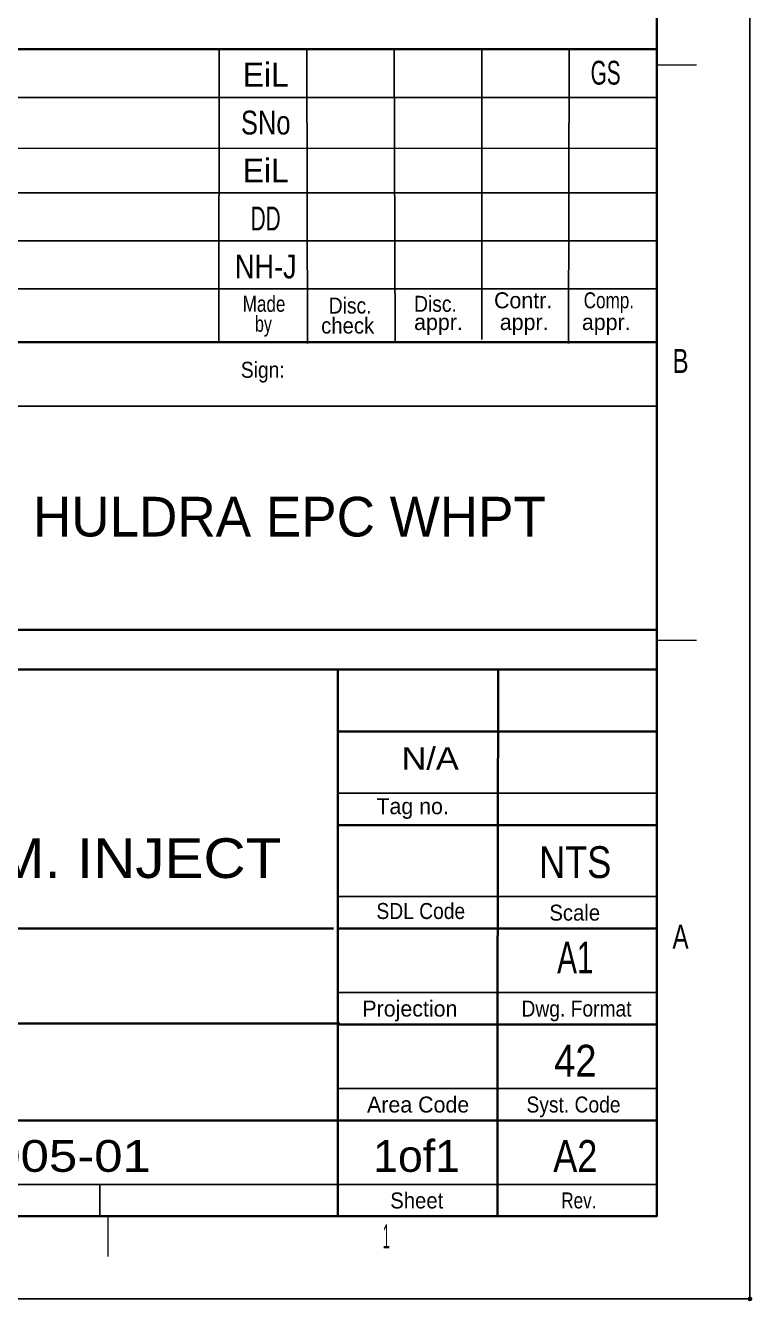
# Model space of a CAD drawing. Header units: millimetres. Extents: x 0 to 841, y 0 to 594.
# Drawn here: x 749.7 to 841.2, y -0.2 to 160.3 of the extents above; entities that cross this region are included whole.
import ezdxf
from ezdxf.enums import TextEntityAlignment as Align

# ---------------------------------------------------------------- set-up
doc = ezdxf.new("R2010")
doc.units = ezdxf.units.MM
doc.header["$LTSCALE"] = 0.8
doc.header["$PDMODE"] = 32
doc.header["$PDSIZE"] = 0.4
for name, color, linetype, lineweight in [('1', 7, 'Continuous', 13), ('12', 7, 'Continuous', 25), ('9', 7, 'Continuous', 13)]:
    doc.layers.add(name, color=color, linetype=linetype, lineweight=lineweight)
doc.layers.add('2', color=7, linetype='Continuous')

msp = doc.modelspace()

# ---------------------------------------------------------------- linework, layer by layer
at = {"layer": '1', "lineweight": 25}
for p, q in [((774.1331, 157.3701), (774.0709, 120.4906)), ((785.1591, 157.3701), (785.2441, 120.3071)), ((796.185, 157.3701), (796.2906, 120.4551)), ((807.211, 157.3701), (807.222, 120.7858)), ((818.237, 157.3701), (818.1535, 120.289)), ((648.8252, 151.274), (829.2693, 151.274)), ((648.8268, 144.9488), (829.2677, 144.852)), ((648.8276, 139.2898), (829.2701, 139.285)), ((648.8173, 133.2315), (829.2748, 133.2315)), ((648.8126, 127.1669), (829.263, 127.1669)), ((648.7228, 112.4181), (829.2756, 112.4181)), ((789.2465, 63.6646), (829.285, 63.6646)), ((789.1685, 50.6528), (829.2748, 50.6528)), ((789.1685, 38.5709), (829.289, 38.5709)), ((789.1685, 26.4898), (829.285, 26.4898)), ((648.8228, 14.4087), (829.285, 14.4087)), ((759.0976, 14.4087), (759.0976, 10.3819)), ((759.0976, 14.4087), (759.0976, 10.3819))]:
    msp.add_line(p, q, dxfattribs=at)
at = {"layer": '1', "lineweight": 35}
for p, q in [((829.263, 157.3701), (829.263, 83.348)), ((829.2567, 120.4906), (648.8079, 120.4748)), ((829.285, 79.2724), (648.8732, 79.2724)), ((789.0795, 22.4803), (789.0724, 79.2567)), ((809.2157, 34.5441), (809.2929, 79.2535)), ((829.285, 71.4606), (789.1134, 71.4606)), ((829.285, 59.648), (788.9921, 59.6331)), ((788.5559, 46.6299), (648.822, 46.6299)), ((829.285, 46.6252), (789.1685, 46.6252)), ((789.3409, 34.6961), (648.9969, 34.6969)), ((809.2157, 34.5441), (789.1685, 34.5441)), ((809.2157, 22.463), (809.2157, 34.5441)), ((829.2898, 34.5441), (809.2157, 34.5441)), ((829.2748, 22.463), (648.9717, 22.463)), ((789.0787, 10.3921), (789.0787, 22.4732)), ((809.2157, 10.3819), (809.2157, 22.463))]:
    msp.add_line(p, q, dxfattribs=at)
at = {"layer": '1'}
for p, q in [((834.2748, 155.3567), (829.263, 155.3567)), ((834.2748, 82.9244), (829.263, 82.9244)), ((760.1, 10.3819), (760.1, 5.348))]:
    msp.add_line(p, q, dxfattribs=at)
at = {"layer": '1', "lineweight": 35}
for points in [[(829.263, 112.0142), (829.263, 582.2276), (10.3331, 582.2276), (10.3331, 10.3819)], [(648.7843, 84.1236), (648.8378, 157.3701), (829.263, 157.3701)]]:
    msp.add_lwpolyline(points, dxfattribs=at)
msp.add_lwpolyline([(648.8102, 84.2291), (829.2709, 84.2291), (829.2709, 10.4063), (648.8102, 10.4063)], close=True, dxfattribs=at)
at = {"layer": '12', "lineweight": 13}
msp.add_lwpolyline([(0, 594), (841, 594), (841, 0), (0, 0)], close=True, dxfattribs=at)
at = {"layer": '2'}
msp.add_point((841, 0), dxfattribs=at)
at = {"layer": '9'}
msp.add_lwpolyline([(0, 0), (841, 0), (841, 594), (0, 594)], close=True, dxfattribs=at)

# ---------------------------------------------------------------- texts
at = {"layer": '1'}
for s, height, width, p in [('Made', 2.013, 0.8, (777.0953, 124.2937)), ('Disc.', 2.013, 0.9, (787.9386, 124.0717)), ('Disc.', 2.013, 0.9, (798.6913, 124.2929)), ('Comp.', 2.013, 0.8, (820.0591, 124.7354)), ('by', 2.013, 0.75, (778.6441, 121.7756)), ('check', 2.013, 0.95, (786.9811, 121.5543)), ('Sign:', 2.013, 0.9, (776.8646, 115.9827)), ('N/A', 2.813, 1.15, (797.1079, 66.6598)), ('SDL Code', 2.013, 0.9, (793.9449, 47.8362)), ('Scale', 2.013, 0.95, (815.7315, 47.6323)), ('Dwg. Format', 2.013, 0.9, (812.2228, 35.5512)), ('Syst. Code', 2.013, 0.9, (812.8496, 23.4693)), ('Sheet', 2.013, 0.95, (795.6843, 11.3882)), ('Rev.', 2.013, 0.8, (817.2346, 11.3882))]:
    msp.add_text(s, height=height, dxfattribs=dict(at, width=width)).set_placement(p)
for s, p in [('Contr.', (808.7598, 124.7354)), ('appr.', (798.6913, 121.9969)), ('appr.', (809.4898, 121.9969)), ('appr.', (819.8315, 121.9969)), ('Tag no.', (793.9409, 61.0378)), ('Projection', (792.1756, 35.5512)), ('Area Code', (792.7646, 23.4693))]:
    msp.add_text(s, height=2.013, dxfattribs=at).set_placement(p)
at = {"layer": '1', "width": 0.75}
for s, p in [('B', (833.2709, 116.5961)), ('A', (833.2709, 44.1087))]:
    msp.add_text(s, height=3.02, dxfattribs=at).set_placement(p, align=Align.RIGHT)
at = {"layer": '1', "width": 0.4}
msp.add_text('1', height=3.02, dxfattribs=at).set_placement((795.1799, 6.3543), align=Align.CENTER)
at = {"layer": '2'}
for s, height, p in [('EiL', 3, (780, 152.663)), ('EiL', 3, (780, 140.5811)), ('HULDRA EPC WHPT', 5, (782.9827, 96))]:
    msp.add_text(s, height=height, dxfattribs=at).set_placement(p, align=Align.CENTER)
for s, height, width, p in [('GS', 3, 0.65, (822.8185, 152.8992)), ('SNo', 3, 0.8, (779.9996, 146.622)), ('DD', 3, 0.65, (779.9913, 134.5409)), ('NH-J', 3, 0.85, (780, 128.5)), ('NTS', 4, 0.85, (818.9862, 53)), ('A1', 4, 0.7, (819, 41)), ('42', 4, 0.9, (819, 28)), ('1of1', 4, 1.05, (799, 16)), ('A2', 4, 0.85, (819, 16))]:
    msp.add_text(s, height=height, dxfattribs=dict(at, width=width)).set_placement(p, align=Align.CENTER)
for s, height, width, p in [('MULTIDOSING PNL CHEM. INJECT', 5, 1.1, (661, 53)), ('42-J-*E-005-01', 4, 1.2, (722, 16))]:
    msp.add_text(s, height=height, dxfattribs=dict(at, width=width)).set_placement(p)

doc.saveas('drawing.dxf')
